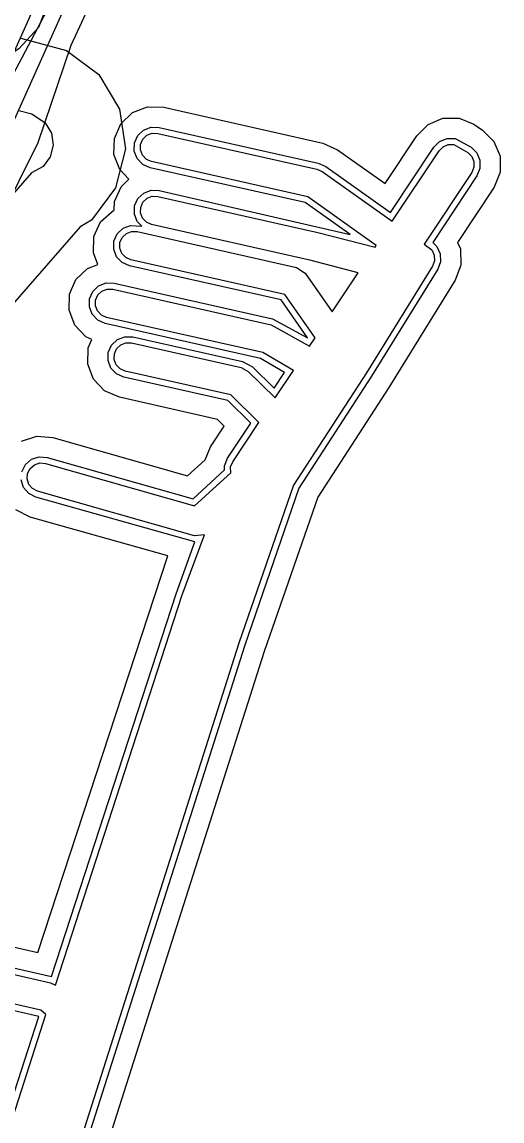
# Model space of a CAD drawing. Header units: metres. Extents: x 3158 to 3711, y 9867 to 11440.
# Drawn here: x 3461.3 to 3484.6, y 10950.5 to 11003.7 of the extents above; entities that cross this region are included whole.
import ezdxf

# ---------------------------------------------------------------- set-up
doc = ezdxf.new("R2010")
doc.units = ezdxf.units.M
doc.layers.add('AI_GREENING_EXCLUSIONS', color=1, linetype='Continuous')

msp = doc.modelspace()

# ---------------------------------------------------------------- linework, layer by layer
at = {"layer": 'AI_GREENING_EXCLUSIONS'}
for points in [[(3522.588, 11141.009), (3508.935, 11110.353), (3500.208, 11090.959), (3467.187, 11016.3), (3451.255, 10980.705), (3446.036, 10968.022), (3445.742, 10967.526), (3445.364, 10967.211), (3445.181, 10966.879), (3436.421, 10947.553)], [(3469.043, 11017.102), (3460.446, 10997.909)], [(3469.043, 11017.102), (3460.446, 10997.909)], [(3468.442, 11012.892), (3463.683, 11002.599), (3462.084, 10997.87), (3458.389, 10990.447), (3458.244, 10989.304), (3457.818, 10987.951), (3457.72, 10987.825), (3457.704, 10986.676), (3457.1, 10985.231), (3455.977, 10984.087), (3455.603, 10983.914), (3448.087, 10966.634), (3446.918, 10965.107), (3444.986, 10964.258), (3443.03, 10959.997), (3441.562, 10956.357), (3441.975, 10955.683), (3442.212, 10955.037), (3442.457, 10953.688), (3442.457, 10952.104), (3441.837, 10950.582), (3440.65, 10949.395)], [(3463.676, 11006.506), (3460.865, 11001.18)], [(3462.623, 11004.817), (3462.115, 11003.462), (3461.155, 11002.431), (3460.934, 11002.281), (3459.579, 11001.773), (3458.121, 11001.828), (3457.037, 11002.281), (3456.006, 11003.241), (3455.403, 11004.546)], [(3461.26, 11002.943), (3463.475, 11002.357), (3465.04, 11001.192), (3466.04, 10999.516), (3466.322, 10997.586), (3465.845, 10995.695), (3464.68, 10994.13), (3464.128, 10993.8), (3459.625, 10988.647)], [(3461.287, 10983.415), (3462.029, 10983.655), (3462.807, 10983.592), (3469.335, 10981.741), (3470.186, 10982.521), (3470.442, 10983.144), (3471.112, 10984.154), (3470.782, 10984.476), (3466.03, 10985.547), (3465.317, 10985.864), (3464.779, 10986.429), (3464.499, 10987.157), (3464.519, 10987.937), (3464.698, 10988.341), (3464.409, 10988.47), (3463.871, 10989.035), (3463.591, 10989.764), (3463.611, 10990.544), (3463.927, 10991.257), (3464.493, 10991.795), (3464.991, 10991.987), (3464.773, 10992.553), (3464.793, 10993.333), (3465.11, 10994.046), (3465.784, 10994.625), (3465.794, 10995.037), (3466.111, 10995.75), (3466.494, 10996.114), (3466.05, 10996.581), (3465.769, 10997.309), (3465.789, 10998.089), (3466.106, 10998.803), (3466.671, 10999.34), (3467.399, 10999.621), (3468.179, 10999.601), (3475.887, 10997.865), (3476.604, 10997.545), (3478.907, 10995.912), (3480.433, 10998.213), (3480.983, 10998.767), (3481.703, 10999.068), (3482.483, 10999.071), (3483.205, 10998.775), (3483.622, 10998.499), (3484.176, 10997.949), (3484.477, 10997.229), (3484.48, 10996.449), (3484.184, 10995.727), (3482.407, 10993.047), (3482.549, 10992.735), (3482.576, 10991.955), (3482.303, 10991.224), (3479.085, 10986.027), (3475.637, 10980.708), (3473.052, 10973.225), (3460.387, 10933.461)], [(3461.155, 10999.444), (3461.784, 10999.285), (3462.442, 10998.846), (3462.742, 10998.343), (3462.827, 10997.764), (3462.684, 10997.197), (3462.334, 10996.727), (3461.767, 10996.418), (3456.735, 10990.659)], [(3461.299, 10981.941), (3461.477, 10982.288), (3461.774, 10982.541), (3462.145, 10982.661), (3462.534, 10982.63), (3469.598, 10980.627), (3471.128, 10982.027), (3471.127, 10982.231), (3471.275, 10982.592), (3472.402, 10984.291), (3471.278, 10985.39), (3466.25, 10986.522), (3465.893, 10986.681), (3465.625, 10986.963), (3465.484, 10987.328), (3465.494, 10987.718), (3465.653, 10988.074), (3465.935, 10988.343), (3466.299, 10988.483), (3466.69, 10988.473), (3471.994, 10987.278), (3472.474, 10987.018), (3473.527, 10985.988), (3474.034, 10986.753), (3472.864, 10987.434), (3465.342, 10989.129), (3464.985, 10989.287), (3464.716, 10989.57), (3464.576, 10989.934), (3464.586, 10990.324), (3464.744, 10990.681), (3465.027, 10990.949), (3465.391, 10991.09), (3465.781, 10991.08), (3473.454, 10989.351), (3475.147, 10988.43), (3473.861, 10990.265), (3466.524, 10991.918), (3466.168, 10992.076), (3465.899, 10992.359), (3465.759, 10992.723), (3465.769, 10993.113), (3465.927, 10993.47), (3466.21, 10993.738), (3466.574, 10993.879), (3467.117, 10993.834), (3466.9, 10994.063), (3466.76, 10994.427), (3466.77, 10994.817), (3466.928, 10995.173), (3467.211, 10995.442), (3467.575, 10995.582), (3467.965, 10995.573), (3477.207, 10993.44), (3475.032, 10994.982), (3467.52, 10996.674), (3467.164, 10996.833), (3466.895, 10997.115), (3466.755, 10997.48), (3466.764, 10997.87), (3466.923, 10998.226), (3467.206, 10998.495), (3467.57, 10998.635), (3467.96, 10998.625), (3475.667, 10996.889), (3476.026, 10996.729), (3479.17, 10994.499), (3481.267, 10997.661), (3481.542, 10997.938), (3481.902, 10998.088), (3482.292, 10998.09), (3483.07, 10997.665), (3483.346, 10997.39), (3483.497, 10997.031), (3483.498, 10996.64), (3483.35, 10996.279), (3481.21, 10993.051), (3481.414, 10992.861), (3481.576, 10992.506), (3481.589, 10992.116), (3481.452, 10991.75), (3478.246, 10986.571), (3474.731, 10981.15), (3472.103, 10973.539), (3459.435, 10933.767)], [(3455.374, 10958.849), (3462.702, 10957.172), (3462.931, 10957.055), (3469.063, 10975.925), (3470.156, 10978.882), (3469.671, 10978.839), (3462.07, 10980.995), (3461.827, 10981.119), (3461.65, 10981.327), (3461.566, 10981.587), (3461.588, 10981.859), (3461.712, 10982.102), (3461.92, 10982.279), (3462.18, 10982.363), (3462.452, 10982.342), (3469.677, 10980.293), (3471.426, 10981.893), (3471.422, 10982.173), (3471.525, 10982.426), (3472.789, 10984.332), (3471.427, 10985.664), (3466.316, 10986.815), (3466.066, 10986.926), (3465.878, 10987.124), (3465.78, 10987.379), (3465.787, 10987.652), (3465.898, 10987.901), (3466.096, 10988.09), (3466.351, 10988.188), (3466.624, 10988.181), (3471.928, 10986.986), (3472.264, 10986.803), (3473.577, 10985.52), (3474.46, 10986.852), (3472.975, 10987.717), (3465.408, 10989.421), (3465.158, 10989.532), (3464.97, 10989.73), (3464.872, 10989.985), (3464.879, 10990.258), (3464.99, 10990.508), (3465.188, 10990.696), (3465.442, 10990.794), (3465.715, 10990.787), (3473.388, 10989.059), (3475.235, 10988.021), (3475.51, 10988.435), (3474.04, 10990.532), (3466.59, 10992.21), (3466.341, 10992.321), (3466.153, 10992.519), (3466.054, 10992.774), (3466.061, 10993.047), (3466.172, 10993.297), (3466.37, 10993.485), (3466.625, 10993.583), (3466.898, 10993.576), (3474.612, 10991.838), (3475.032, 10991.557), (3476.341, 10989.689), (3477.596, 10991.582), (3475.329, 10992.171), (3467.592, 10993.914), (3467.342, 10994.025), (3467.154, 10994.223), (3467.056, 10994.478), (3467.063, 10994.751), (3467.173, 10995), (3467.371, 10995.189), (3467.626, 10995.287), (3467.899, 10995.28), (3475.648, 10993.534), (3478.414, 10992.816), (3478.475, 10992.908), (3475.157, 10995.262), (3467.586, 10996.967), (3467.337, 10997.078), (3467.148, 10997.276), (3467.05, 10997.531), (3467.057, 10997.804), (3467.168, 10998.053), (3467.366, 10998.242), (3467.621, 10998.34), (3467.894, 10998.333), (3475.601, 10996.597), (3475.852, 10996.485), (3479.249, 10994.075), (3481.517, 10997.495), (3481.709, 10997.689), (3481.961, 10997.794), (3482.234, 10997.795), (3482.904, 10997.415), (3483.098, 10997.223), (3483.203, 10996.971), (3483.204, 10996.698), (3483.1, 10996.445), (3480.799, 10992.974), (3481.17, 10992.685), (3481.284, 10992.437), (3481.293, 10992.164), (3481.197, 10991.908), (3477.994, 10986.734), (3474.46, 10981.282), (3471.818, 10973.633), (3459.149, 10933.859)], [(3455.441, 10959.141), (3462.75, 10957.469), (3468.778, 10976.018), (3469.683, 10978.541), (3461.988, 10980.706), (3461.641, 10980.884), (3461.388, 10981.181), (3461.268, 10981.552)], [(3455.664, 10960.116), (3462.082, 10958.647), (3468.373, 10977.856), (3461.716, 10979.744), (3461.021, 10980.099)], [(3460.884, 10950.696), (3462.469, 10955.629), (3462.219, 10955.846), (3455.061, 10957.484)], [(3460.617, 10950.845), (3462.123, 10955.532), (3454.994, 10957.192)]]:
    msp.add_lwpolyline(points, dxfattribs=at)

doc.saveas('drawing.dxf')
